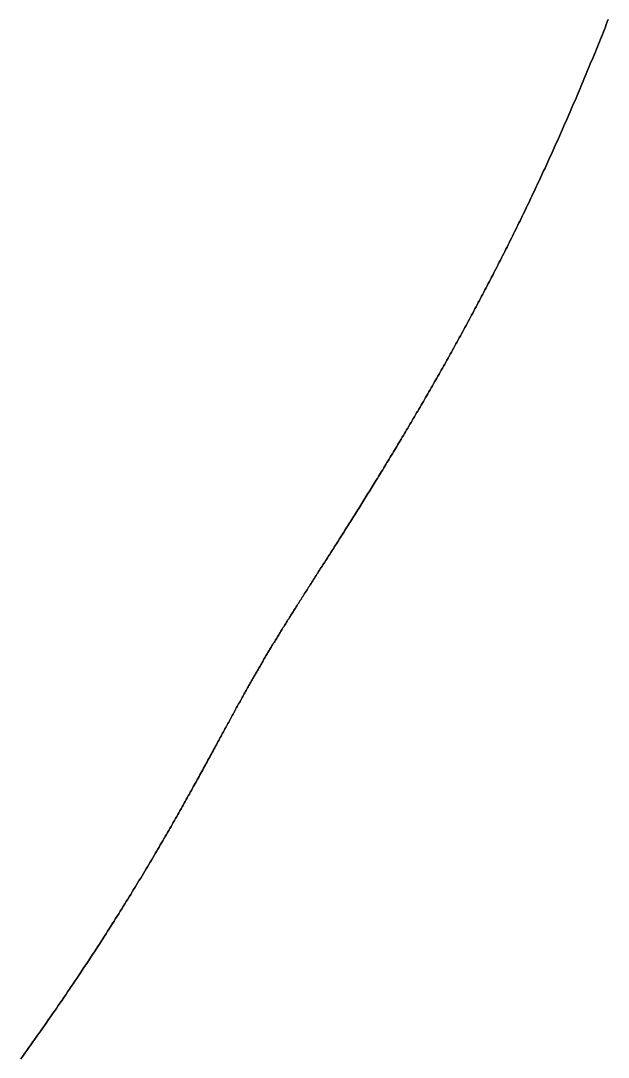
# Model space of a CAD drawing. Header units: inches. Extents: x 130170 to 284068, y 377793 to 804530.
# Drawn here: x 260962.6 to 260992.4, y 749605.3 to 749657.8 of the extents above; entities that cross this region are included whole.
import ezdxf

# ---------------------------------------------------------------- set-up
doc = ezdxf.new("R2010")
doc.units = ezdxf.units.IN
doc.header["$MEASUREMENT"] = 0
doc.layers.add('muni_il', color=7, linetype='Continuous')

msp = doc.modelspace()

# ---------------------------------------------------------------- linework, layer by layer
at = {"layer": 'muni_il'}
for points in [[(260962.611, 749605.179), (260962.715, 749605.322), (260962.818, 749605.465), (260962.921, 749605.608), (260963.023, 749605.751), (260963.126, 749605.893), (260963.228, 749606.036), (260963.329, 749606.179), (260963.43, 749606.321), (260963.531, 749606.463), (260963.632, 749606.605), (260963.732, 749606.747), (260963.831, 749606.889), (260963.93, 749607.03), (260964.029, 749607.172), (260964.128, 749607.313), (260964.226, 749607.454), (260964.323, 749607.594), (260964.42, 749607.735), (260964.517, 749607.875), (260964.613, 749608.015), (260964.709, 749608.154), (260964.804, 749608.293), (260964.899, 749608.432), (260964.993, 749608.571), (260965.087, 749608.709), (260965.18, 749608.847), (260965.273, 749608.985), (260965.365, 749609.122), (260965.457, 749609.259), (260965.549, 749609.395), (260965.64, 749609.532), (260965.73, 749609.667), (260965.82, 749609.803), (260965.909, 749609.938), (260965.998, 749610.072), (260966.086, 749610.206), (260966.174, 749610.34), (260966.261, 749610.473), (260966.348, 749610.606), (260966.434, 749610.738), (260966.52, 749610.87), (260966.605, 749611.001), (260966.69, 749611.132), (260966.774, 749611.262), (260966.857, 749611.392), (260966.94, 749611.521), (260967.023, 749611.65), (260967.105, 749611.779), (260967.186, 749611.907), (260967.267, 749612.034), (260967.347, 749612.161), (260967.427, 749612.287), (260967.506, 749612.413), (260967.585, 749612.538), (260967.663, 749612.663), (260967.741, 749612.787), (260967.818, 749612.91), (260967.894, 749613.033), (260967.97, 749613.156), (260968.046, 749613.278), (260968.12, 749613.399), (260968.195, 749613.52), (260968.269, 749613.64), (260968.342, 749613.759), (260968.415, 749613.878), (260968.487, 749613.997), (260968.558, 749614.115), (260968.63, 749614.232), (260968.7, 749614.348), (260968.77, 749614.464), (260968.84, 749614.58), (260968.909, 749614.695), (260968.977, 749614.809), (260969.045, 749614.923), (260969.113, 749615.036), (260969.18, 749615.148), (260969.246, 749615.26), (260969.312, 749615.371), (260969.377, 749615.482), (260969.442, 749615.591), (260969.507, 749615.701), (260969.571, 749615.81), (260969.634, 749615.918), (260969.697, 749616.025), (260969.759, 749616.132), (260969.821, 749616.238), (260969.883, 749616.344), (260969.944, 749616.449), (260970.004, 749616.554), (260970.064, 749616.657), (260970.124, 749616.761), (260970.183, 749616.863), (260970.241, 749616.965), (260970.3, 749617.067), (260970.357, 749617.167), (260970.414, 749617.268), (260970.471, 749617.367), (260970.527, 749617.466), (260970.583, 749617.564), (260970.639, 749617.662), (260970.694, 749617.759), (260970.748, 749617.856), (260970.802, 749617.952), (260970.856, 749618.047), (260970.909, 749618.142), (260970.962, 749618.236), (260971.015, 749618.33), (260971.067, 749618.422), (260971.118, 749618.515), (260971.17, 749618.607), (260971.22, 749618.698), (260971.271, 749618.789), (260971.321, 749618.879), (260971.371, 749618.968), (260971.42, 749619.057), (260971.469, 749619.145), (260971.517, 749619.233), (260971.565, 749619.32), (260971.613, 749619.407), (260971.661, 749619.493), (260971.708, 749619.579), (260971.754, 749619.664), (260971.801, 749619.748), (260971.847, 749619.832), (260971.893, 749619.915), (260971.938, 749619.998), (260971.983, 749620.08), (260972.028, 749620.162), (260972.072, 749620.243), (260972.116, 749620.324), (260972.16, 749620.404), (260972.203, 749620.484), (260972.247, 749620.563), (260972.289, 749620.642), (260972.332, 749620.72), (260972.374, 749620.798), (260972.416, 749620.875), (260972.458, 749620.952), (260972.499, 749621.028), (260972.541, 749621.104), (260972.582, 749621.179), (260972.622, 749621.254), (260972.663, 749621.328), (260972.703, 749621.402), (260972.742, 749621.476), (260972.782, 749621.548), (260972.822, 749621.621), (260972.861, 749621.693), (260972.9, 749621.765), (260972.939, 749621.836), (260972.977, 749621.907), (260973.015, 749621.977), (260973.053, 749622.048), (260973.091, 749622.117), (260973.129, 749622.186), (260973.166, 749622.255), (260973.204, 749622.324), (260973.241, 749622.392), (260973.278, 749622.459), (260973.315, 749622.527), (260973.351, 749622.593), (260973.388, 749622.66), (260973.424, 749622.726), (260973.46, 749622.792), (260973.496, 749622.858), (260973.532, 749622.923), (260973.567, 749622.988), (260973.603, 749623.052), (260973.638, 749623.117), (260973.673, 749623.18), (260973.708, 749623.244), (260973.743, 749623.307), (260973.778, 749623.37), (260973.813, 749623.433), (260973.848, 749623.496), (260973.882, 749623.558), (260973.917, 749623.62), (260973.951, 749623.681), (260973.985, 749623.743), (260974.02, 749623.804), (260974.054, 749623.865), (260974.088, 749623.925), (260974.122, 749623.986), (260974.155, 749624.046), (260974.189, 749624.106), (260974.223, 749624.166), (260974.257, 749624.225), (260974.29, 749624.285), (260974.324, 749624.344), (260974.357, 749624.403), (260974.391, 749624.462), (260974.424, 749624.521), (260974.458, 749624.579), (260974.491, 749624.637), (260974.525, 749624.696), (260974.558, 749624.754), (260974.591, 749624.811), (260974.625, 749624.869), (260974.658, 749624.927), (260974.691, 749624.985), (260974.725, 749625.042), (260974.758, 749625.099), (260974.791, 749625.157), (260974.825, 749625.214), (260974.858, 749625.271), (260974.892, 749625.328), (260974.925, 749625.385), (260974.959, 749625.441), (260974.992, 749625.498), (260975.026, 749625.555), (260975.059, 749625.612), (260975.093, 749625.668), (260975.127, 749625.725), (260975.16, 749625.781), (260975.194, 749625.838), (260975.228, 749625.895), (260975.262, 749625.951), (260975.296, 749626.008), (260975.33, 749626.064), (260975.364, 749626.121), (260975.398, 749626.177), (260975.432, 749626.234), (260975.467, 749626.291), (260975.501, 749626.347), (260975.536, 749626.404), (260975.57, 749626.461), (260975.605, 749626.518), (260975.64, 749626.575), (260975.675, 749626.632), (260975.71, 749626.689), (260975.745, 749626.746), (260975.78, 749626.803), (260975.815, 749626.86), (260975.851, 749626.918), (260975.886, 749626.975), (260975.922, 749627.033), (260975.958, 749627.09), (260975.994, 749627.148), (260976.03, 749627.206), (260976.066, 749627.264), (260976.102, 749627.323), (260976.139, 749627.381), (260976.176, 749627.439), (260976.212, 749627.498), (260976.249, 749627.557), (260976.286, 749627.616), (260976.323, 749627.675), (260976.361, 749627.734), (260976.398, 749627.794), (260976.436, 749627.854), (260976.474, 749627.913), (260976.512, 749627.974), (260976.55, 749628.034), (260976.588, 749628.094), (260976.626, 749628.155), (260976.665, 749628.216), (260976.704, 749628.277), (260976.743, 749628.338), (260976.782, 749628.4), (260976.821, 749628.462), (260976.861, 749628.523), (260976.9, 749628.586), (260976.94, 749628.648), (260976.98, 749628.711), (260977.02, 749628.774), (260977.061, 749628.837), (260977.101, 749628.9), (260977.142, 749628.964), (260977.183, 749629.028), (260977.224, 749629.092), (260977.265, 749629.157), (260977.306, 749629.222), (260977.348, 749629.287), (260977.39, 749629.352), (260977.432, 749629.418), (260977.474, 749629.484), (260977.516, 749629.55), (260977.559, 749629.616), (260977.602, 749629.683), (260977.645, 749629.75), (260977.688, 749629.817), (260977.731, 749629.885), (260977.775, 749629.953), (260977.818, 749630.021), (260977.862, 749630.09), (260977.906, 749630.159), (260977.951, 749630.228), (260977.995, 749630.297), (260978.04, 749630.367), (260978.085, 749630.437), (260978.13, 749630.508), (260978.175, 749630.578), (260978.22, 749630.649), (260978.266, 749630.721), (260978.312, 749630.792), (260978.358, 749630.864), (260978.404, 749630.937), (260978.45, 749631.01), (260978.497, 749631.083), (260978.543, 749631.156), (260978.59, 749631.229), (260978.637, 749631.303), (260978.685, 749631.378), (260978.732, 749631.452), (260978.78, 749631.527), (260978.828, 749631.603), (260978.876, 749631.678), (260978.924, 749631.754), (260978.972, 749631.83), (260979.021, 749631.907), (260979.07, 749631.984), (260979.119, 749632.061), (260979.168, 749632.139), (260979.217, 749632.217), (260979.266, 749632.295), (260979.316, 749632.374), (260979.366, 749632.453), (260979.416, 749632.532), (260979.466, 749632.612), (260979.516, 749632.691), (260979.566, 749632.772), (260979.617, 749632.852), (260979.668, 749632.933), (260979.719, 749633.014), (260979.77, 749633.096), (260979.821, 749633.178), (260979.872, 749633.26), (260979.924, 749633.342), (260979.976, 749633.425), (260980.028, 749633.508), (260980.079, 749633.592), (260980.132, 749633.676), (260980.184, 749633.76), (260980.236, 749633.844), (260980.289, 749633.929), (260980.342, 749634.014), (260980.394, 749634.099), (260980.447, 749634.185), (260980.5, 749634.271), (260980.554, 749634.357), (260980.607, 749634.443), (260980.66, 749634.53), (260980.714, 749634.617), (260980.768, 749634.705), (260980.822, 749634.792), (260980.875, 749634.88), (260980.929, 749634.969), (260980.984, 749635.057), (260981.038, 749635.146), (260981.092, 749635.236), (260981.147, 749635.325), (260981.201, 749635.415), (260981.256, 749635.505), (260981.311, 749635.595), (260981.366, 749635.685), (260981.421, 749635.776), (260981.476, 749635.867), (260981.531, 749635.959), (260981.586, 749636.05), (260981.642, 749636.142), (260981.697, 749636.234), (260981.753, 749636.327), (260981.808, 749636.419), (260981.864, 749636.512), (260981.92, 749636.606), (260981.975, 749636.699), (260982.031, 749636.793), (260982.087, 749636.886), (260982.143, 749636.981), (260982.2, 749637.075), (260982.256, 749637.17), (260982.312, 749637.264), (260982.368, 749637.36), (260982.425, 749637.455), (260982.481, 749637.55), (260982.537, 749637.646), (260982.594, 749637.742), (260982.65, 749637.838), (260982.707, 749637.935), (260982.764, 749638.032), (260982.82, 749638.128), (260982.877, 749638.226), (260982.934, 749638.323), (260982.99, 749638.42), (260983.047, 749638.518), (260983.104, 749638.616), (260983.161, 749638.714), (260983.218, 749638.812), (260983.275, 749638.911), (260983.332, 749639.01), (260983.389, 749639.109), (260983.446, 749639.208), (260983.503, 749639.307), (260983.56, 749639.407), (260983.617, 749639.506), (260983.674, 749639.606), (260983.731, 749639.706), (260983.788, 749639.807), (260983.845, 749639.907), (260983.902, 749640.008), (260983.959, 749640.108), (260984.016, 749640.209), (260984.073, 749640.31), (260984.13, 749640.412), (260984.187, 749640.513), (260984.245, 749640.615), (260984.302, 749640.717), (260984.359, 749640.819), (260984.416, 749640.921), (260984.473, 749641.024), (260984.53, 749641.126), (260984.587, 749641.229), (260984.644, 749641.332), (260984.701, 749641.435), (260984.758, 749641.538), (260984.815, 749641.641), (260984.872, 749641.745), (260984.929, 749641.849), (260984.986, 749641.952), (260985.043, 749642.057), (260985.1, 749642.161), (260985.156, 749642.265), (260985.213, 749642.37), (260985.27, 749642.474), (260985.327, 749642.579), (260985.384, 749642.684), (260985.44, 749642.789), (260985.497, 749642.894), (260985.554, 749643), (260985.61, 749643.105), (260985.667, 749643.211), (260985.724, 749643.317), (260985.78, 749643.423), (260985.837, 749643.529), (260985.893, 749643.636), (260985.95, 749643.742), (260986.006, 749643.849), (260986.062, 749643.956), (260986.119, 749644.063), (260986.175, 749644.17), (260986.231, 749644.278), (260986.287, 749644.385), (260986.344, 749644.493), (260986.4, 749644.6), (260986.456, 749644.708), (260986.512, 749644.817), (260986.568, 749644.925), (260986.624, 749645.033), (260986.68, 749645.142), (260986.736, 749645.251), (260986.792, 749645.36), (260986.848, 749645.469), (260986.903, 749645.578), (260986.959, 749645.687), (260987.015, 749645.797), (260987.071, 749645.907), (260987.126, 749646.016), (260987.182, 749646.127), (260987.237, 749646.237), (260987.293, 749646.347), (260987.348, 749646.458), (260987.404, 749646.568), (260987.459, 749646.679), (260987.514, 749646.79), (260987.569, 749646.902), (260987.625, 749647.013), (260987.68, 749647.125), (260987.735, 749647.236), (260987.79, 749647.348), (260987.845, 749647.46), (260987.9, 749647.573), (260987.955, 749647.685), (260988.01, 749647.798), (260988.065, 749647.91), (260988.12, 749648.023), (260988.174, 749648.137), (260988.229, 749648.25), (260988.284, 749648.363), (260988.338, 749648.477), (260988.393, 749648.591), (260988.447, 749648.705), (260988.502, 749648.819), (260988.556, 749648.934), (260988.611, 749649.048), (260988.665, 749649.163), (260988.719, 749649.278), (260988.773, 749649.393), (260988.828, 749649.508), (260988.882, 749649.624), (260988.936, 749649.739), (260988.99, 749649.855), (260989.044, 749649.971), (260989.098, 749650.088), (260989.152, 749650.204), (260989.206, 749650.321), (260989.259, 749650.438), (260989.313, 749650.554), (260989.367, 749650.672), (260989.42, 749650.789), (260989.474, 749650.907), (260989.528, 749651.024), (260989.581, 749651.142), (260989.634, 749651.26), (260989.688, 749651.379), (260989.741, 749651.497), (260989.795, 749651.616), (260989.848, 749651.735), (260989.901, 749651.854), (260989.954, 749651.973), (260990.007, 749652.092), (260990.06, 749652.212), (260990.113, 749652.332), (260990.166, 749652.452), (260990.219, 749652.572), (260990.272, 749652.692), (260990.325, 749652.813), (260990.377, 749652.933), (260990.43, 749653.054), (260990.483, 749653.175), (260990.535, 749653.296), (260990.588, 749653.418), (260990.64, 749653.539), (260990.692, 749653.661), (260990.745, 749653.783), (260990.797, 749653.905), (260990.849, 749654.027), (260990.901, 749654.15), (260990.954, 749654.272), (260991.006, 749654.395), (260991.058, 749654.518), (260991.109, 749654.641), (260991.161, 749654.764), (260991.213, 749654.888), (260991.265, 749655.011), (260991.316, 749655.135), (260991.368, 749655.259), (260991.419, 749655.383), (260991.471, 749655.507), (260991.522, 749655.631), (260991.573, 749655.756), (260991.625, 749655.88), (260991.676, 749656.005), (260991.727, 749656.13), (260991.778, 749656.255), (260991.829, 749656.38), (260991.88, 749656.505), (260991.93, 749656.631), (260991.981, 749656.757), (260992.032, 749656.882), (260992.082, 749657.008), (260992.133, 749657.134), (260992.183, 749657.26), (260992.233, 749657.386), (260992.284, 749657.512), (260992.334, 749657.639), (260992.384, 749657.765), (260992.434, 749657.892)], [(260992.434, 749657.892), (260992.384, 749657.765), (260992.334, 749657.639), (260992.284, 749657.512), (260992.233, 749657.386), (260992.183, 749657.26), (260992.133, 749657.134), (260992.082, 749657.008), (260992.032, 749656.882), (260991.981, 749656.757), (260991.93, 749656.631), (260991.88, 749656.505), (260991.829, 749656.38), (260991.778, 749656.255), (260991.727, 749656.13), (260991.676, 749656.005), (260991.625, 749655.88), (260991.573, 749655.756), (260991.522, 749655.631), (260991.471, 749655.507), (260991.419, 749655.383), (260991.368, 749655.259), (260991.316, 749655.135), (260991.265, 749655.011), (260991.213, 749654.888), (260991.161, 749654.764), (260991.109, 749654.641), (260991.058, 749654.518), (260991.006, 749654.395), (260990.954, 749654.272), (260990.901, 749654.15), (260990.849, 749654.027), (260990.797, 749653.905), (260990.745, 749653.783), (260990.692, 749653.661), (260990.64, 749653.539), (260990.588, 749653.418), (260990.535, 749653.296), (260990.483, 749653.175), (260990.43, 749653.054), (260990.377, 749652.933), (260990.325, 749652.813), (260990.272, 749652.692), (260990.219, 749652.572), (260990.166, 749652.452), (260990.113, 749652.332), (260990.06, 749652.212), (260990.007, 749652.092), (260989.954, 749651.973), (260989.901, 749651.854), (260989.848, 749651.735), (260989.795, 749651.616), (260989.741, 749651.497), (260989.688, 749651.379), (260989.634, 749651.26), (260989.581, 749651.142), (260989.528, 749651.024), (260989.474, 749650.907), (260989.42, 749650.789), (260989.367, 749650.672), (260989.313, 749650.554), (260989.259, 749650.438), (260989.206, 749650.321), (260989.152, 749650.204), (260989.098, 749650.088), (260989.044, 749649.971), (260988.99, 749649.855), (260988.936, 749649.739), (260988.882, 749649.624), (260988.828, 749649.508), (260988.773, 749649.393), (260988.719, 749649.278), (260988.665, 749649.163), (260988.611, 749649.048), (260988.556, 749648.934), (260988.502, 749648.819), (260988.447, 749648.705), (260988.393, 749648.591), (260988.338, 749648.477), (260988.284, 749648.363), (260988.229, 749648.25), (260988.174, 749648.137), (260988.12, 749648.023), (260988.065, 749647.91), (260988.01, 749647.798), (260987.955, 749647.685), (260987.9, 749647.573), (260987.845, 749647.46), (260987.79, 749647.348), (260987.735, 749647.236), (260987.68, 749647.125), (260987.625, 749647.013), (260987.569, 749646.902), (260987.514, 749646.79), (260987.459, 749646.679), (260987.404, 749646.568), (260987.348, 749646.458), (260987.293, 749646.347), (260987.237, 749646.237), (260987.182, 749646.127), (260987.126, 749646.016), (260987.071, 749645.907), (260987.015, 749645.797), (260986.959, 749645.687), (260986.903, 749645.578), (260986.848, 749645.469), (260986.792, 749645.36), (260986.736, 749645.251), (260986.68, 749645.142), (260986.624, 749645.033), (260986.568, 749644.925), (260986.512, 749644.817), (260986.456, 749644.708), (260986.4, 749644.6), (260986.344, 749644.493), (260986.287, 749644.385), (260986.231, 749644.278), (260986.175, 749644.17), (260986.119, 749644.063), (260986.062, 749643.956), (260986.006, 749643.849), (260985.95, 749643.742), (260985.893, 749643.636), (260985.837, 749643.529), (260985.78, 749643.423), (260985.724, 749643.317), (260985.667, 749643.211), (260985.61, 749643.105), (260985.554, 749643), (260985.497, 749642.894), (260985.44, 749642.789), (260985.384, 749642.684), (260985.327, 749642.579), (260985.27, 749642.474), (260985.213, 749642.37), (260985.156, 749642.265), (260985.1, 749642.161), (260985.043, 749642.057), (260984.986, 749641.952), (260984.929, 749641.849), (260984.872, 749641.745), (260984.815, 749641.641), (260984.758, 749641.538), (260984.701, 749641.435), (260984.644, 749641.332), (260984.587, 749641.229), (260984.53, 749641.126), (260984.473, 749641.024), (260984.416, 749640.921), (260984.359, 749640.819), (260984.302, 749640.717), (260984.245, 749640.615), (260984.187, 749640.513), (260984.13, 749640.412), (260984.073, 749640.31), (260984.016, 749640.209), (260983.959, 749640.108), (260983.902, 749640.008), (260983.845, 749639.907), (260983.788, 749639.807), (260983.731, 749639.706), (260983.674, 749639.606), (260983.617, 749639.506), (260983.56, 749639.407), (260983.503, 749639.307), (260983.446, 749639.208), (260983.389, 749639.109), (260983.332, 749639.01), (260983.275, 749638.911), (260983.218, 749638.812), (260983.161, 749638.714), (260983.104, 749638.616), (260983.047, 749638.518), (260982.99, 749638.42), (260982.934, 749638.323), (260982.877, 749638.226), (260982.82, 749638.128), (260982.764, 749638.032), (260982.707, 749637.935), (260982.65, 749637.838), (260982.594, 749637.742), (260982.537, 749637.646), (260982.481, 749637.55), (260982.425, 749637.455), (260982.368, 749637.36), (260982.312, 749637.264), (260982.256, 749637.17), (260982.2, 749637.075), (260982.143, 749636.981), (260982.087, 749636.886), (260982.031, 749636.793), (260981.975, 749636.699), (260981.92, 749636.606), (260981.864, 749636.512), (260981.808, 749636.419), (260981.753, 749636.327), (260981.697, 749636.234), (260981.642, 749636.142), (260981.586, 749636.05), (260981.531, 749635.959), (260981.476, 749635.867), (260981.421, 749635.776), (260981.366, 749635.685), (260981.311, 749635.595), (260981.256, 749635.505), (260981.201, 749635.415), (260981.147, 749635.325), (260981.092, 749635.236), (260981.038, 749635.146), (260980.984, 749635.057), (260980.929, 749634.969), (260980.875, 749634.88), (260980.822, 749634.792), (260980.768, 749634.705), (260980.714, 749634.617), (260980.66, 749634.53), (260980.607, 749634.443), (260980.554, 749634.357), (260980.5, 749634.271), (260980.447, 749634.185), (260980.394, 749634.099), (260980.342, 749634.014), (260980.289, 749633.929), (260980.236, 749633.844), (260980.184, 749633.76), (260980.132, 749633.676), (260980.079, 749633.592), (260980.028, 749633.508), (260979.976, 749633.425), (260979.924, 749633.342), (260979.872, 749633.26), (260979.821, 749633.178), (260979.77, 749633.096), (260979.719, 749633.014), (260979.668, 749632.933), (260979.617, 749632.852), (260979.566, 749632.772), (260979.516, 749632.691), (260979.466, 749632.612), (260979.416, 749632.532), (260979.366, 749632.453), (260979.316, 749632.374), (260979.266, 749632.295), (260979.217, 749632.217), (260979.168, 749632.139), (260979.119, 749632.061), (260979.07, 749631.984), (260979.021, 749631.907), (260978.972, 749631.83), (260978.924, 749631.754), (260978.876, 749631.678), (260978.828, 749631.603), (260978.78, 749631.527), (260978.732, 749631.452), (260978.685, 749631.378), (260978.637, 749631.303), (260978.59, 749631.229), (260978.543, 749631.156), (260978.497, 749631.083), (260978.45, 749631.01), (260978.404, 749630.937), (260978.358, 749630.864), (260978.312, 749630.792), (260978.266, 749630.721), (260978.22, 749630.649), (260978.175, 749630.578), (260978.13, 749630.508), (260978.085, 749630.437), (260978.04, 749630.367), (260977.995, 749630.297), (260977.951, 749630.228), (260977.906, 749630.159), (260977.862, 749630.09), (260977.818, 749630.021), (260977.775, 749629.953), (260977.731, 749629.885), (260977.688, 749629.817), (260977.645, 749629.75), (260977.602, 749629.683), (260977.559, 749629.616), (260977.516, 749629.55), (260977.474, 749629.484), (260977.432, 749629.418), (260977.39, 749629.352), (260977.348, 749629.287), (260977.306, 749629.222), (260977.265, 749629.157), (260977.224, 749629.092), (260977.183, 749629.028), (260977.142, 749628.964), (260977.101, 749628.9), (260977.061, 749628.837), (260977.02, 749628.774), (260976.98, 749628.711), (260976.94, 749628.648), (260976.9, 749628.586), (260976.861, 749628.523), (260976.821, 749628.462), (260976.782, 749628.4), (260976.743, 749628.338), (260976.704, 749628.277), (260976.665, 749628.216), (260976.626, 749628.155), (260976.588, 749628.094), (260976.55, 749628.034), (260976.512, 749627.974), (260976.474, 749627.913), (260976.436, 749627.854), (260976.398, 749627.794), (260976.361, 749627.734), (260976.323, 749627.675), (260976.286, 749627.616), (260976.249, 749627.557), (260976.212, 749627.498), (260976.176, 749627.439), (260976.139, 749627.381), (260976.102, 749627.323), (260976.066, 749627.264), (260976.03, 749627.206), (260975.994, 749627.148), (260975.958, 749627.09), (260975.922, 749627.033), (260975.886, 749626.975), (260975.851, 749626.918), (260975.815, 749626.86), (260975.78, 749626.803), (260975.745, 749626.746), (260975.71, 749626.689), (260975.675, 749626.632), (260975.64, 749626.575), (260975.605, 749626.518), (260975.57, 749626.461), (260975.536, 749626.404), (260975.501, 749626.347), (260975.467, 749626.291), (260975.432, 749626.234), (260975.398, 749626.177), (260975.364, 749626.121), (260975.33, 749626.064), (260975.296, 749626.008), (260975.262, 749625.951), (260975.228, 749625.895), (260975.194, 749625.838), (260975.16, 749625.781), (260975.127, 749625.725), (260975.093, 749625.668), (260975.059, 749625.612), (260975.026, 749625.555), (260974.992, 749625.498), (260974.959, 749625.441), (260974.925, 749625.385), (260974.892, 749625.328), (260974.858, 749625.271), (260974.825, 749625.214), (260974.791, 749625.157), (260974.758, 749625.099), (260974.725, 749625.042), (260974.691, 749624.985), (260974.658, 749624.927), (260974.625, 749624.869), (260974.591, 749624.811), (260974.558, 749624.754), (260974.525, 749624.696), (260974.491, 749624.637), (260974.458, 749624.579), (260974.424, 749624.521), (260974.391, 749624.462), (260974.357, 749624.403), (260974.324, 749624.344), (260974.29, 749624.285), (260974.257, 749624.225), (260974.223, 749624.166), (260974.189, 749624.106), (260974.155, 749624.046), (260974.122, 749623.986), (260974.088, 749623.925), (260974.054, 749623.865), (260974.02, 749623.804), (260973.985, 749623.743), (260973.951, 749623.681), (260973.917, 749623.62), (260973.882, 749623.558), (260973.848, 749623.496), (260973.813, 749623.433), (260973.778, 749623.37), (260973.743, 749623.307), (260973.708, 749623.244), (260973.673, 749623.18), (260973.638, 749623.117), (260973.603, 749623.052), (260973.567, 749622.988), (260973.532, 749622.923), (260973.496, 749622.858), (260973.46, 749622.792), (260973.424, 749622.726), (260973.388, 749622.66), (260973.351, 749622.593), (260973.315, 749622.527), (260973.278, 749622.459), (260973.241, 749622.392), (260973.204, 749622.324), (260973.166, 749622.255), (260973.129, 749622.186), (260973.091, 749622.117), (260973.053, 749622.048), (260973.015, 749621.977), (260972.977, 749621.907), (260972.939, 749621.836), (260972.9, 749621.765), (260972.861, 749621.693), (260972.822, 749621.621), (260972.782, 749621.548), (260972.742, 749621.476), (260972.703, 749621.402), (260972.663, 749621.328), (260972.622, 749621.254), (260972.582, 749621.179), (260972.541, 749621.104), (260972.499, 749621.028), (260972.458, 749620.952), (260972.416, 749620.875), (260972.374, 749620.798), (260972.332, 749620.72), (260972.289, 749620.642), (260972.247, 749620.563), (260972.203, 749620.484), (260972.16, 749620.404), (260972.116, 749620.324), (260972.072, 749620.243), (260972.028, 749620.162), (260971.983, 749620.08), (260971.938, 749619.998), (260971.893, 749619.915), (260971.847, 749619.832), (260971.801, 749619.748), (260971.754, 749619.664), (260971.708, 749619.579), (260971.661, 749619.493), (260971.613, 749619.407), (260971.565, 749619.32), (260971.517, 749619.233), (260971.469, 749619.145), (260971.42, 749619.057), (260971.371, 749618.968), (260971.321, 749618.879), (260971.271, 749618.789), (260971.22, 749618.698), (260971.17, 749618.607), (260971.118, 749618.515), (260971.067, 749618.422), (260971.015, 749618.33), (260970.962, 749618.236), (260970.909, 749618.142), (260970.856, 749618.047), (260970.802, 749617.952), (260970.748, 749617.856), (260970.694, 749617.759), (260970.639, 749617.662), (260970.583, 749617.564), (260970.527, 749617.466), (260970.471, 749617.367), (260970.414, 749617.268), (260970.357, 749617.167), (260970.3, 749617.067), (260970.241, 749616.965), (260970.183, 749616.863), (260970.124, 749616.761), (260970.064, 749616.657), (260970.004, 749616.554), (260969.944, 749616.449), (260969.883, 749616.344), (260969.821, 749616.238), (260969.759, 749616.132), (260969.697, 749616.025), (260969.634, 749615.918), (260969.571, 749615.81), (260969.507, 749615.701), (260969.442, 749615.591), (260969.377, 749615.482), (260969.312, 749615.371), (260969.246, 749615.26), (260969.18, 749615.148), (260969.113, 749615.036), (260969.045, 749614.923), (260968.977, 749614.809), (260968.909, 749614.695), (260968.84, 749614.58), (260968.77, 749614.464), (260968.7, 749614.348), (260968.63, 749614.232), (260968.558, 749614.115), (260968.487, 749613.997), (260968.415, 749613.878), (260968.342, 749613.759), (260968.269, 749613.64), (260968.195, 749613.52), (260968.12, 749613.399), (260968.046, 749613.278), (260967.97, 749613.156), (260967.894, 749613.033), (260967.818, 749612.91), (260967.741, 749612.787), (260967.663, 749612.663), (260967.585, 749612.538), (260967.506, 749612.413), (260967.427, 749612.287), (260967.347, 749612.161), (260967.267, 749612.034), (260967.186, 749611.907), (260967.105, 749611.779), (260967.023, 749611.65), (260966.94, 749611.521), (260966.857, 749611.392), (260966.774, 749611.262), (260966.69, 749611.132), (260966.605, 749611.001), (260966.52, 749610.87), (260966.434, 749610.738), (260966.348, 749610.606), (260966.261, 749610.473), (260966.174, 749610.34), (260966.086, 749610.206), (260965.998, 749610.072), (260965.909, 749609.938), (260965.82, 749609.803), (260965.73, 749609.667), (260965.64, 749609.532), (260965.549, 749609.395), (260965.457, 749609.259), (260965.365, 749609.122), (260965.273, 749608.985), (260965.18, 749608.847), (260965.087, 749608.709), (260964.993, 749608.571), (260964.899, 749608.432), (260964.804, 749608.293), (260964.709, 749608.154), (260964.613, 749608.015), (260964.517, 749607.875), (260964.42, 749607.735), (260964.323, 749607.594), (260964.226, 749607.454), (260964.128, 749607.313), (260964.029, 749607.172), (260963.93, 749607.03), (260963.831, 749606.889), (260963.732, 749606.747), (260963.632, 749606.605), (260963.531, 749606.463), (260963.43, 749606.321), (260963.329, 749606.179), (260963.228, 749606.036), (260963.126, 749605.893), (260963.023, 749605.751), (260962.921, 749605.608), (260962.818, 749605.465), (260962.715, 749605.322), (260962.611, 749605.179)]]:
    msp.add_lwpolyline(points, dxfattribs=at)

doc.saveas('drawing.dxf')
